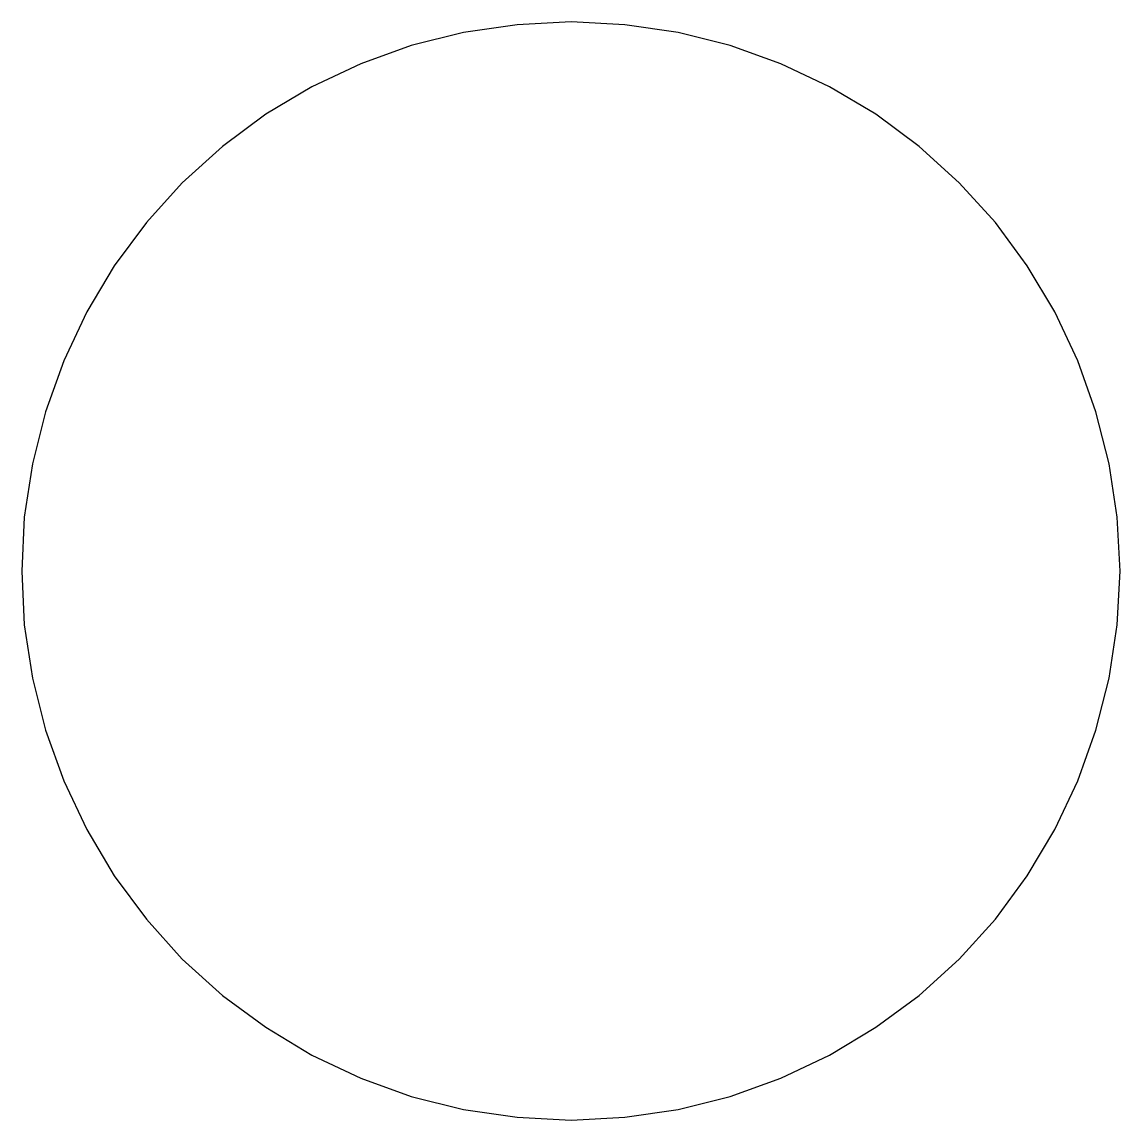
# Model space of a CAD drawing. Header units: metres. Extents: x -61 to 817, y 39 to 684.
# Drawn here: x 563.734 to 565.734, y 560.84 to 562.84 of the extents above; entities that cross this region are included whole.
import ezdxf

# ---------------------------------------------------------------- set-up
doc = ezdxf.new("R2010")
doc.units = ezdxf.units.M

msp = doc.modelspace()

# ---------------------------------------------------------------- linework, layer by layer
for p, q in [((564.734, 562.84), (564.636, 562.835)), ((564.832, 562.835), (564.734, 562.84)), ((564.538, 562.821), (564.443, 562.797)), ((564.636, 562.835), (564.538, 562.821)), ((564.929, 562.821), (564.832, 562.835)), ((565.024, 562.797), (564.929, 562.821)), ((564.443, 562.797), (564.351, 562.764)), ((565.116, 562.764), (565.024, 562.797)), ((564.351, 562.764), (564.262, 562.722)), ((565.205, 562.722), (565.116, 562.764)), ((564.262, 562.722), (564.178, 562.672)), ((565.289, 562.672), (565.205, 562.722)), ((564.178, 562.672), (564.099, 562.613)), ((565.368, 562.613), (565.289, 562.672)), ((564.099, 562.613), (564.026, 562.547)), ((565.441, 562.547), (565.368, 562.613)), ((564.026, 562.547), (563.961, 562.475)), ((565.507, 562.475), (565.441, 562.547)), ((563.961, 562.475), (563.902, 562.396)), ((565.565, 562.396), (565.507, 562.475)), ((563.902, 562.396), (563.852, 562.312)), ((565.615, 562.312), (565.565, 562.396)), ((563.852, 562.312), (563.81, 562.223)), ((565.657, 562.223), (565.615, 562.312)), ((563.81, 562.223), (563.777, 562.13)), ((565.69, 562.13), (565.657, 562.223)), ((563.777, 562.13), (563.753, 562.035)), ((565.714, 562.035), (565.69, 562.13)), ((563.753, 562.035), (563.738, 561.938)), ((565.729, 561.938), (565.714, 562.035)), ((563.738, 561.938), (563.734, 561.84)), ((565.734, 561.84), (565.729, 561.938)), ((563.734, 561.84), (563.738, 561.742)), ((565.729, 561.742), (565.734, 561.84)), ((563.738, 561.742), (563.753, 561.645)), ((565.714, 561.645), (565.729, 561.742)), ((563.753, 561.645), (563.777, 561.55)), ((565.69, 561.55), (565.714, 561.645)), ((563.777, 561.55), (563.81, 561.458)), ((565.657, 561.458), (565.69, 561.55)), ((563.81, 561.458), (563.852, 561.369)), ((565.615, 561.369), (565.657, 561.458)), ((563.852, 561.369), (563.902, 561.285)), ((565.565, 561.285), (565.615, 561.369)), ((563.902, 561.285), (563.961, 561.206)), ((565.507, 561.206), (565.565, 561.285)), ((563.961, 561.206), (564.026, 561.133)), ((565.441, 561.133), (565.507, 561.206)), ((564.026, 561.133), (564.099, 561.067)), ((565.368, 561.067), (565.441, 561.133)), ((564.099, 561.067), (564.178, 561.009)), ((565.289, 561.009), (565.368, 561.067)), ((564.178, 561.009), (564.262, 560.958)), ((565.205, 560.958), (565.289, 561.009)), ((564.262, 560.958), (564.351, 560.916)), ((565.116, 560.916), (565.205, 560.958)), ((564.351, 560.916), (564.443, 560.883)), ((565.024, 560.883), (565.116, 560.916)), ((564.443, 560.883), (564.538, 560.859)), ((564.929, 560.859), (565.024, 560.883)), ((564.538, 560.859), (564.636, 560.845)), ((564.636, 560.845), (564.734, 560.84)), ((564.734, 560.84), (564.832, 560.845)), ((564.832, 560.845), (564.929, 560.859))]:
    msp.add_line(p, q)

doc.saveas('drawing.dxf')
